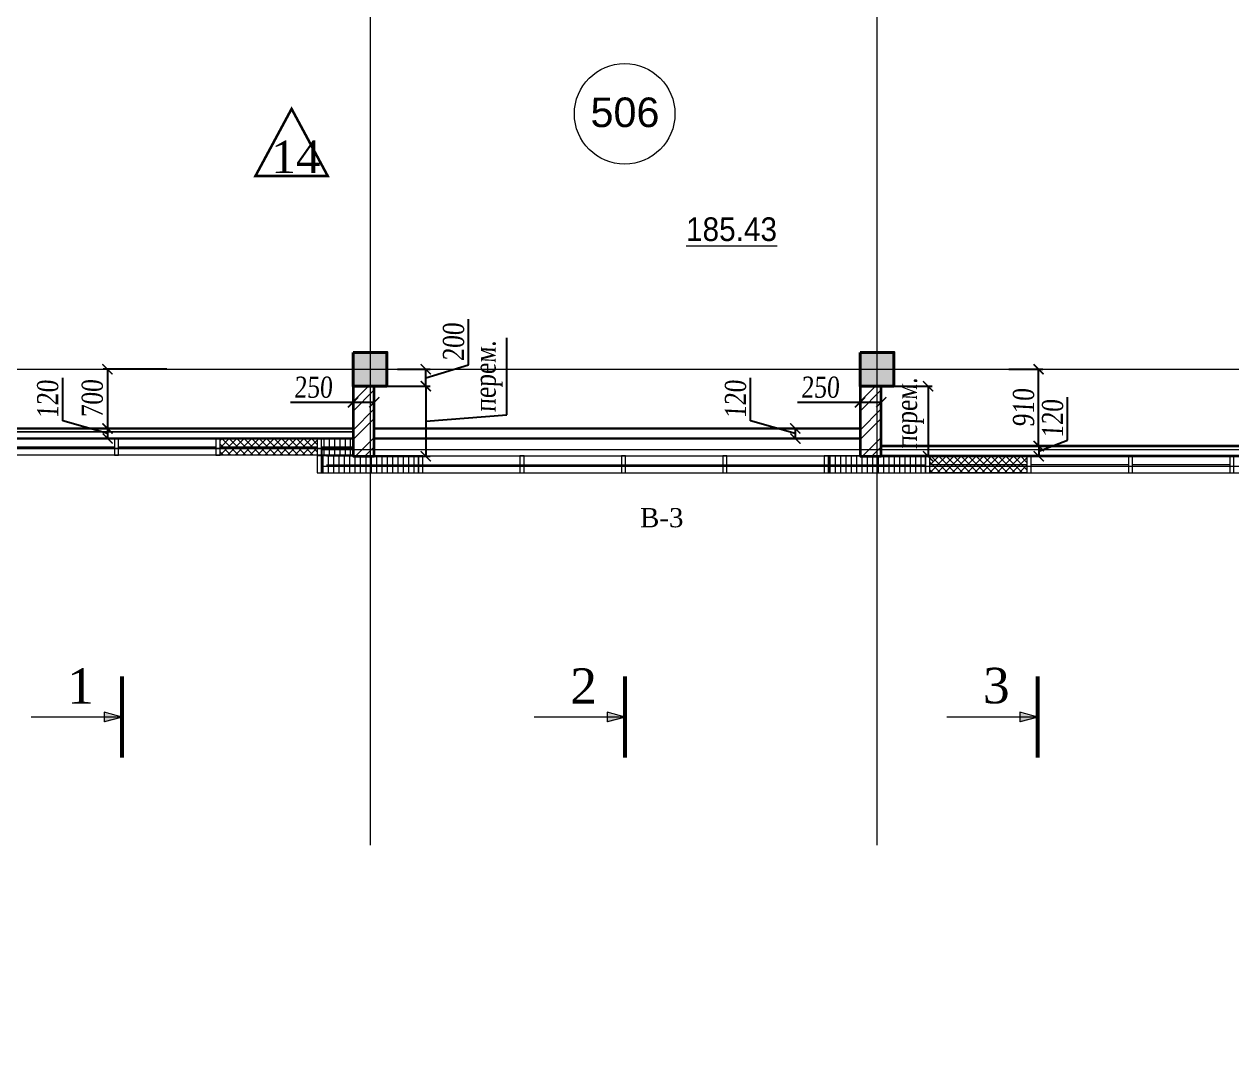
# Model space of a CAD drawing. Header units: inches. Extents: x -407541 to 6688123, y -998590 to 1205599.
# Drawn here: x 50810 to 65103, y 249971 to 262121 of the extents above; entities that cross this region are included whole.
import ezdxf

# ---------------------------------------------------------------- set-up
doc = ezdxf.new("R2010")
doc.units = ezdxf.units.IN
doc.header["$MEASUREMENT"] = 0
doc.linetypes.add('ACAD_ISO04W100', pattern=[30, 24, -3, 0, -3])
for name, color, linetype, lineweight in [('ведомость витражей', 224, 'Continuous', 13), ('ВИТРАЖ', 145, 'Continuous', 9), ('КИРПИЧ', 30, 'Continuous', 35), ('марки полов', 140, 'Continuous', 5), ('МОНОЛИТ', 5, 'Continuous', 40), ('Оси', 254, 'ACAD_ISO04W100', 5), ('площади', 40, 'Continuous', 9), ('размер внутр', 142, 'Continuous', 5), ('Текст', 7, 'Continuous', 18), ('Цоколь', 21, 'Continuous', 30), ('Штриховка', 7, 'Continuous', 9), ('Экспликацийа', 7, 'Continuous', 18)]:
    doc.layers.add(name, color=color, linetype=linetype, lineweight=lineweight)
doc.layers.add('РЕАЛЬНЫЙ ВИТРАЖ', color=120, linetype='Continuous', lineweight=5, plot=False)
doc.styles.get("Standard").update_dxf_attribs({"font": 'arial.ttf'})
doc.styles.add('style1', font='arial.ttf', dxfattribs={"width": 0.9, "height": 500})
doc.styles.add('STYLE2', font='times.ttf', dxfattribs={"width": 0.8, "oblique": 3})
doc.styles.add('Times', font='times.ttf')
doc.styles.add('стиль1', font='times.ttf')
doc.dimstyles.new('vnytren', dxfattribs={"dimtxt": 250, "dimasz": 120, "dimexe": 50, "dimexo": 0, "dimgap": 50, "dimtad": 1, "dimdec": 0, "dimzin": 0, "dimdsep": 46, "dimtxsty": 'STYLE2', "dimblk": 'ARCHTICK', "dimcen": 0, "dimadec": 0, "dimazin": 0, "dimtfac": 1, "dimtdec": 0, "dimtmove": 1, "dimatfit": 2, "dimldrblk": 'DOT', "dimfxl": 1, "dimtolj": 1, "dimtzin": 0, "dimarcsym": 0})

# ---------------------------------------------------------------- blocks, each defined once
blk = doc.blocks.new('_ARCHTICK')
at = {"color": 0, "linetype": 'ByBlock', "const_width": 0.15}
blk.add_lwpolyline([(-0.5, -0.5), (0.5, 0.5)], dxfattribs=at)
blk = doc.blocks.new('*D3535')
at = {"layer": 'размер внутр', "color": 0, "lineweight": -2, "transparency": 16777216}
for p, q in [((56521, 257498), (56521, 258408)), ((54703, 257837), (55614, 257837)), ((55564, 257837), (55564, 257007)), ((55564, 257422), (56521, 257498)), ((54703, 257007), (55614, 257007))]:
    blk.add_line(p, q, dxfattribs=at)
at = {"layer": 'размер внутр', "color": 0, "lineweight": -2, "transparency": 16777216, "xscale": 120, "yscale": 120, "zscale": 120}
for p, rotation in [((55564, 257837), 90), ((55564, 257007), 270)]:
    blk.add_blockref('_ARCHTICK', p, dxfattribs=dict(at, rotation=rotation))
at = {"layer": 'размер внутр', "color": 0, "transparency": 16777216, "insert": (56306, 257953), "char_height": 250, "attachment_point": 5, "rotation": 90, "style": 'STYLE2'}
blk.add_mtext('\\A1;{\\fTimes New Roman|b0|i0|c204|p18;перем.}', dxfattribs=at)
blk = doc.blocks.new('_Dot')
at = {"color": 0, "linetype": 'ByBlock', "lineweight": -2}
blk.add_line((-0.5, 0), (-1, 0), dxfattribs=at)
at = {"color": 0, "linetype": 'ByBlock', "const_width": 0.5}
blk.add_lwpolyline([(-0.25, 0, 1), (0.25, 0, 1)], format="xyb", close=True, dxfattribs=at)
blk = doc.blocks.new('*D1718')
at = {"layer": 'размер внутр', "color": 0, "lineweight": -2, "transparency": 16777216}
for p, q in [((56070, 258089), (56070, 258628)), ((55228, 258037), (55614, 258037)), ((55564, 257937), (56070, 258089)), ((55564, 257837), (55564, 258037)), ((54703, 257837), (55614, 257837))]:
    blk.add_line(p, q, dxfattribs=at)
at = {"layer": 'размер внутр', "color": 0, "lineweight": -2, "transparency": 16777216, "xscale": 120, "yscale": 120, "zscale": 120}
for p, rotation in [((55564, 258037), 90), ((55564, 257837), 270)]:
    blk.add_blockref('_ARCHTICK', p, dxfattribs=dict(at, rotation=rotation))
at = {"layer": 'размер внутр', "color": 0, "transparency": 16777216, "insert": (55893, 258359), "char_height": 250, "attachment_point": 5, "rotation": 90, "style": 'STYLE2'}
blk.add_mtext('\\A1;200', dxfattribs=at)
blk = doc.blocks.new('*D3153')
at = {"layer": 'размер внутр', "color": 0, "lineweight": -2, "transparency": 16777216}
for p, q in [((52500, 258037), (51746, 258037)), ((51796, 258037), (51796, 257337)), ((52500, 257337), (51746, 257337))]:
    blk.add_line(p, q, dxfattribs=at)
at = {"layer": 'размер внутр', "color": 0, "lineweight": -2, "transparency": 16777216, "xscale": 120, "yscale": 120, "zscale": 120}
for p, rotation in [((51796, 258037), 90), ((51796, 257337), 270)]:
    blk.add_blockref('_ARCHTICK', p, dxfattribs=dict(at, rotation=rotation))
at = {"layer": 'размер внутр', "color": 0, "transparency": 16777216, "insert": (51618, 257687), "char_height": 250, "attachment_point": 5, "rotation": 90, "style": 'STYLE2'}
blk.add_mtext('\\A1;700', dxfattribs=at)
blk = doc.blocks.new('*D3154')
at = {"layer": 'размер внутр', "color": 0, "lineweight": -2, "transparency": 16777216}
for p, q in [((51267, 257426), (51267, 257937)), ((51798, 257277), (51267, 257426)), ((51946, 257337), (51748, 257337)), ((51798, 257337), (51798, 257217)), ((51946, 257217), (51748, 257217))]:
    blk.add_line(p, q, dxfattribs=at)
at = {"layer": 'размер внутр', "color": 0, "lineweight": -2, "transparency": 16777216, "xscale": 120, "yscale": 120, "zscale": 120}
for p, rotation in [((51798, 257337), 90), ((51798, 257217), 270)]:
    blk.add_blockref('_ARCHTICK', p, dxfattribs=dict(at, rotation=rotation))
at = {"layer": 'размер внутр', "color": 0, "transparency": 16777216, "insert": (51090, 257682), "char_height": 250, "attachment_point": 5, "rotation": 90, "style": 'STYLE2'}
blk.add_mtext('\\A1;120', dxfattribs=at)
blk = doc.blocks.new('*D3155')
at = {"layer": 'размер внутр', "color": 0, "lineweight": -2, "transparency": 16777216}
for p, q in [((63160, 257196), (63160, 257707)), ((62818, 257067), (63160, 257196)), ((61911, 257127), (62868, 257127)), ((61911, 257007), (62868, 257007)), ((62818, 257127), (62818, 257007))]:
    blk.add_line(p, q, dxfattribs=at)
at = {"layer": 'размер внутр', "color": 0, "lineweight": -2, "transparency": 16777216, "xscale": 120, "yscale": 120, "zscale": 120}
for p, rotation in [((62818, 257127), 90), ((62818, 257007), 270)]:
    blk.add_blockref('_ARCHTICK', p, dxfattribs=dict(at, rotation=rotation))
at = {"layer": 'размер внутр', "color": 0, "transparency": 16777216, "insert": (62983, 257452), "char_height": 250, "attachment_point": 5, "rotation": 90, "style": 'STYLE2'}
blk.add_mtext('\\A1;120', dxfattribs=at)
blk = doc.blocks.new('*D3384')
at = {"layer": 'размер внутр', "color": 0, "lineweight": -2, "transparency": 16777216}
for p, q in [((60703, 257837), (61558, 257837)), ((61508, 257837), (61508, 257007)), ((60703, 257007), (61558, 257007))]:
    blk.add_line(p, q, dxfattribs=at)
at = {"layer": 'размер внутр', "color": 0, "lineweight": -2, "transparency": 16777216, "xscale": 120, "yscale": 120, "zscale": 120}
for p, rotation in [((61508, 257837), 90), ((61508, 257007), 270)]:
    blk.add_blockref('_ARCHTICK', p, dxfattribs=dict(at, rotation=rotation))
at = {"layer": 'размер внутр', "color": 0, "transparency": 16777216, "insert": (61293, 257515), "char_height": 250, "attachment_point": 5, "rotation": 90, "style": 'STYLE2'}
blk.add_mtext('\\A1;{\\fTimes New Roman|b0|i0|c204|p18;перем.}', dxfattribs=at)
blk = doc.blocks.new('*D3385')
at = {"layer": 'размер внутр', "color": 0, "lineweight": -2, "transparency": 16777216}
for p, q in [((62463, 258037), (62866, 258037)), ((62816, 257127), (62816, 258037)), ((62463, 257127), (62866, 257127))]:
    blk.add_line(p, q, dxfattribs=at)
at = {"layer": 'размер внутр', "color": 0, "lineweight": -2, "transparency": 16777216, "xscale": 120, "yscale": 120, "zscale": 120}
for p, rotation in [((62816, 258037), 90), ((62816, 257127), 270)]:
    blk.add_blockref('_ARCHTICK', p, dxfattribs=dict(at, rotation=rotation))
at = {"layer": 'размер внутр', "color": 0, "transparency": 16777216, "insert": (62639, 257582), "char_height": 250, "attachment_point": 5, "rotation": 90, "style": 'STYLE2'}
blk.add_mtext('\\A1;910', dxfattribs=at)
blk = doc.blocks.new('*D3396')
at = {"layer": 'размер внутр', "color": 0, "lineweight": -2, "transparency": 16777216}
for p, q in [((60703, 257837), (60703, 257596)), ((60953, 257837), (60953, 257596)), ((59962, 257646), (60703, 257646)), ((60703, 257646), (60953, 257646))]:
    blk.add_line(p, q, dxfattribs=at)
at = {"layer": 'размер внутр', "color": 0, "lineweight": -2, "transparency": 16777216, "xscale": 120, "yscale": 120, "zscale": 120, "rotation": 180}
blk.add_blockref('_ARCHTICK', (60703, 257646), dxfattribs=at)
at = {"layer": 'размер внутр', "color": 0, "lineweight": -2, "transparency": 16777216, "xscale": 120, "yscale": 120, "zscale": 120}
blk.add_blockref('_ARCHTICK', (60953, 257646), dxfattribs=at)
at = {"layer": 'размер внутр', "color": 0, "transparency": 16777216, "insert": (60231, 257823), "char_height": 250, "attachment_point": 5, "style": 'STYLE2'}
blk.add_mtext('\\A1;250', dxfattribs=at)
blk = doc.blocks.new('*D3397')
at = {"layer": 'размер внутр', "color": 0, "lineweight": -2, "transparency": 16777216}
for p, q in [((54703, 257837), (54703, 257596)), ((54953, 257837), (54953, 257596)), ((53962, 257646), (54703, 257646)), ((54703, 257646), (54953, 257646))]:
    blk.add_line(p, q, dxfattribs=at)
at = {"layer": 'размер внутр', "color": 0, "lineweight": -2, "transparency": 16777216, "xscale": 120, "yscale": 120, "zscale": 120, "rotation": 180}
blk.add_blockref('_ARCHTICK', (54703, 257646), dxfattribs=at)
at = {"layer": 'размер внутр', "color": 0, "lineweight": -2, "transparency": 16777216, "xscale": 120, "yscale": 120, "zscale": 120}
blk.add_blockref('_ARCHTICK', (54953, 257646), dxfattribs=at)
at = {"layer": 'размер внутр', "color": 0, "transparency": 16777216, "insert": (54231, 257823), "char_height": 250, "attachment_point": 5, "style": 'STYLE2'}
blk.add_mtext('\\A1;250', dxfattribs=at)
blk = doc.blocks.new('*D3402')
at = {"layer": 'размер внутр', "color": 0, "lineweight": -2, "transparency": 16777216}
for p, q in [((59407, 257426), (59407, 257937)), ((59937, 257277), (59407, 257426)), ((60086, 257337), (59887, 257337)), ((59937, 257337), (59937, 257217)), ((60086, 257217), (59887, 257217))]:
    blk.add_line(p, q, dxfattribs=at)
at = {"layer": 'размер внутр', "color": 0, "lineweight": -2, "transparency": 16777216, "xscale": 120, "yscale": 120, "zscale": 120}
for p, rotation in [((59937, 257337), 90), ((59937, 257217), 270)]:
    blk.add_blockref('_ARCHTICK', p, dxfattribs=dict(at, rotation=rotation))
at = {"layer": 'размер внутр', "color": 0, "transparency": 16777216, "insert": (59230, 257682), "char_height": 250, "attachment_point": 5, "rotation": 90, "style": 'STYLE2'}
blk.add_mtext('\\A1;120', dxfattribs=at)

msp = doc.modelspace()

# ---------------------------------------------------------------- hatches: boundary and pattern name
at = {"layer": 'ВИТРАЖ', "ltscale": 0.1}
h = msp.add_hatch(dxfattribs=at)
h.set_pattern_fill('ANSI37', color=256, scale=500, style=0)
h.set_pattern_definition([(45, (25351.076, 165337.01), (-44.194174, 44.194174), []), (135, (25351.076, 165337.01), (-44.194174, -44.194174), [])])
h.paths.add_polyline_path([(53128.2, 257220.7), (54278.2, 257220.7), (54278.2, 257020.7), (53128.2, 257020.7)])
h = msp.add_hatch(dxfattribs=at)
h.set_pattern_fill('ANSI31', color=256, scale=500, angle=45, style=0)
h.set_pattern_definition([(90, (-251575.956, -13933.06), (-62.5, 1e-14), [])])
h.paths.add_polyline_path([(54328.2, 257220.7), (54703.4, 257220.7), (54703.4, 257020.7), (54328.2, 257020.7)])
h = msp.add_hatch(dxfattribs=at)
h.set_pattern_fill('ANSI31', color=256, scale=20, angle=45, style=0)
h.set_pattern_definition([(90, (6452099.93, 1463958.394), (63.5, 1e-14), [])])
h.paths.add_polyline_path([(55478.2, 257010.7), (54328.2, 257010.7), (54328.2, 256810.7), (55478.2, 256810.9)])
h = msp.add_hatch(dxfattribs=at)
h.set_pattern_fill('ANSI31', color=256, scale=20, angle=45, style=0)
h.set_pattern_definition([(90, (6458099.93, 1463958.394), (63.5, 1e-14), [])])
h.paths.add_polyline_path([(61478.2, 257010.7), (60328.2, 257010.7), (60328.2, 256810.9), (61478.2, 256810.9)])
h = msp.add_hatch(dxfattribs=at)
h.set_pattern_fill('ANSI37', color=256, scale=500, style=0)
h.set_pattern_definition([(45, (33571.2, 165126.985), (-44.194174, 44.194174), []), (135, (33571.2, 165126.985), (-44.194174, -44.194174), [])])
h.paths.add_polyline_path([(61528.2, 257010.7), (62678.2, 257010.7), (62678.2, 256810.7), (61528.2, 256810.7)])
at = {"layer": 'Текст'}
h = msp.add_hatch(color=256, dxfattribs=at)
h.set_gradient(color2=(0, 0, 0), one_color=1)
h.paths.add_polyline_path([(51756.1, 253968.9), (51756.1, 253912.1), (51970, 253912.1)])
h.paths.add_polyline_path([(51970, 253912.1), (51756.1, 253912.1), (51756.1, 253855.3)])
h = msp.add_hatch(color=256, dxfattribs=at)
h.set_gradient(color2=(0, 0, 0), one_color=1)
h.paths.add_polyline_path([(57708.7, 253968.9), (57708.7, 253912.1), (57922.6, 253912.1)])
h.paths.add_polyline_path([(57922.6, 253912.1), (57708.7, 253912.1), (57708.7, 253855.3)])
h = msp.add_hatch(color=256, dxfattribs=at)
h.set_gradient(color2=(0, 0, 0), one_color=1)
h.paths.add_polyline_path([(62592.9, 253968.9), (62592.9, 253912.1), (62806.8, 253912.1)])
h.paths.add_polyline_path([(62806.8, 253912.1), (62592.9, 253912.1), (62592.9, 253855.3)])
at = {"layer": 'Штриховка'}
h = msp.add_hatch(dxfattribs=at)
h.set_pattern_fill('ANSI35', color=256, scale=25, style=0)
h.set_pattern_definition([(45, (-6764080.43, -624333.35), (-112.2532015, 112.2532015), []), (45, (-6763968.18, -624333.35), (-112.2532015, 112.2532015), [198.4375, -39.6875, 0, -39.6875])])
h.paths.add_polyline_path([(17203.4, 266637), (17603.4, 266637), (17603.4, 266237), (17203.4, 266237)])
h.paths.add_polyline_path([(20203.4, 266637), (20603.4, 266637), (20603.4, 266237), (20203.4, 266237)])
h.paths.add_polyline_path([(24073.4, 266637), (24473.4, 266637), (24473.4, 266237), (24073.4, 266237)])
h.paths.add_polyline_path([(17203.4, 261137), (17603.4, 261137), (17603.4, 260737), (17203.4, 260737)])
h.paths.add_polyline_path([(17203.4, 252637), (17603.4, 252637), (17603.4, 252237), (17203.4, 252237)])
h.paths.add_polyline_path([(17203.4, 249137), (17603.4, 249137), (17603.4, 248737), (17203.4, 248737)])
h.paths.add_polyline_path([(17203.4, 243137), (17603.4, 243137), (17603.4, 242737), (17203.4, 242737)])
h.paths.add_polyline_path([(17203.4, 237137), (17603.4, 237137), (17603.4, 236737), (17203.4, 236737)])
h.paths.add_polyline_path([(20203.4, 231137), (20603.4, 231137), (20603.4, 230737), (20203.4, 230737)])
h.paths.add_polyline_path([(20203.4, 237137), (20603.4, 237137), (20603.4, 236737), (20203.4, 236737)])
h.paths.add_polyline_path([(20203.4, 243137), (20603.4, 243137), (20603.4, 242737), (20203.4, 242737)])
h.paths.add_polyline_path([(20203.4, 249137), (20603.4, 249137), (20603.4, 248737), (20203.4, 248737)])
h.paths.add_polyline_path([(20203.4, 228037), (20603.4, 228037), (20603.4, 227637), (20203.4, 227637)])
h.paths.add_polyline_path([(20203.4, 219337), (20603.4, 219337), (20603.4, 218937), (20203.4, 218937)])
h.paths.add_polyline_path([(24703.4, 258237), (25103.4, 258237), (25103.4, 257837), (24703.4, 257837)])
h.paths.add_polyline_path([(30703.4, 263637), (31103.4, 263637), (31103.4, 263237), (30703.4, 263237)])
h.paths.add_polyline_path([(30703.4, 258237), (31103.4, 258237), (31103.4, 257837), (30703.4, 257837)])
h.paths.add_polyline_path([(36703.4, 263637), (37103.4, 263637), (37103.4, 263237), (36703.4, 263237)])
h.paths.add_polyline_path([(36703.4, 258237), (37103.4, 258237), (37103.4, 257837), (36703.4, 257837)])
h.paths.add_polyline_path([(42703.4, 263637), (43103.4, 263637), (43103.4, 263237), (42703.4, 263237)])
h.paths.add_polyline_path([(42703.4, 258237), (43103.4, 258237), (43103.4, 257837), (42703.4, 257837)])
h.paths.add_polyline_path([(48703.4, 258237), (49103.4, 258237), (49103.4, 257837), (48703.4, 257837)])
h.paths.add_polyline_path([(54703.4, 263637), (55103.4, 263637), (55103.4, 263237), (54703.4, 263237)])
h.paths.add_polyline_path([(54703.4, 258237), (55103.4, 258237), (55103.4, 257837), (54703.4, 257837)])
h.paths.add_polyline_path([(60703.4, 263637), (61103.4, 263637), (61103.4, 263237), (60703.4, 263237)])
h.paths.add_polyline_path([(60703.4, 258237), (61103.4, 258237), (61103.4, 257837), (60703.4, 257837)])
h.paths.add_polyline_path([(66703.4, 263637), (67103.4, 263637), (67103.4, 263237), (66703.4, 263237)])
h.paths.add_polyline_path([(66703.4, 258237), (67103.4, 258237), (67103.4, 257837), (66703.4, 257837)])
h.paths.add_polyline_path([(72703.4, 258237), (73103.4, 258237), (73103.4, 257837), (72703.4, 257837)])
h.paths.add_polyline_path([(78703.4, 263637), (79103.4, 263637), (79103.4, 263237), (78703.4, 263237)])
h.paths.add_polyline_path([(78703.4, 258237), (79103.4, 258237), (79103.4, 257837), (78703.4, 257837)])
h.paths.add_polyline_path([(84703.4, 263637), (85103.4, 263637), (85103.4, 263237), (84703.4, 263237)])
h.paths.add_polyline_path([(84703.4, 258237), (85103.4, 258237), (85103.4, 257837), (84703.4, 257837)])
h.paths.add_polyline_path([(90703.4, 258237), (91103.4, 258237), (91103.4, 257837), (90703.4, 257837)])
h.paths.add_polyline_path([(30703.4, 272037), (31103.4, 272037), (31103.4, 271637), (30703.4, 271637)])
h.paths.add_polyline_path([(36703.4, 272037), (37103.4, 272037), (37103.4, 271637), (36703.4, 271637)])
h.paths.add_polyline_path([(42703.4, 272037), (43103.4, 272037), (43103.4, 271637), (42703.4, 271637)])
h.paths.add_polyline_path([(54703.4, 272037), (55103.4, 272037), (55103.4, 271637), (54703.4, 271637)])
h.paths.add_polyline_path([(60703.4, 272037), (61103.4, 272037), (61103.4, 271637), (60703.4, 271637)])
h.paths.add_polyline_path([(66703.4, 272037), (67103.4, 272037), (67103.4, 271637), (66703.4, 271637)])
h.paths.add_polyline_path([(78703.4, 272037), (79103.4, 272037), (79103.4, 271637), (78703.4, 271637)])
h.paths.add_polyline_path([(84703.4, 272037), (85103.4, 272037), (85103.4, 271637), (84703.4, 271637)])
h.paths.add_polyline_path([(91333.4, 266637), (91733.4, 266637), (91733.4, 266237), (91333.4, 266237)])
h.paths.add_polyline_path([(95203.4, 266637), (95603.4, 266637), (95603.4, 266237), (95203.4, 266237)])
h.paths.add_polyline_path([(91333.4, 261137), (91733.4, 261137), (91733.4, 260737), (91333.4, 260737)])
h.paths.add_polyline_path([(95203.4, 261137), (95603.4, 261137), (95603.4, 260737), (95203.4, 260737)])
h.paths.add_polyline_path([(17203.4, 219337), (17603.4, 219337), (17603.4, 218937), (17203.4, 218937)])
h.paths.add_polyline_path([(12103.4, 219337), (12503.4, 219337), (12503.4, 218937), (12103.4, 218937)])
h.paths.add_polyline_path([(8503.4, 222937), (8903.4, 222937), (8903.4, 222537), (8503.4, 222537)])
h.paths.add_polyline_path([(8503.4, 228037), (8903.4, 228037), (8903.4, 227637), (8503.4, 227637)])
h.paths.add_polyline_path([(10603.4, 237137), (11003.4, 237137), (11003.4, 236737), (10603.4, 236737)])
h.paths.add_polyline_path([(10603.4, 243137), (11003.4, 243137), (11003.4, 242737), (10603.4, 242737)])
h.paths.add_polyline_path([(10603.4, 249137), (11003.4, 249137), (11003.4, 248737), (10603.4, 248737)])
h.paths.add_polyline_path([(26803.4, 237137), (27203.4, 237137), (27203.4, 236737), (26803.4, 236737)])
h.paths.add_polyline_path([(26803.4, 243137), (27203.4, 243137), (27203.4, 242737), (26803.4, 242737)])
h.paths.add_polyline_path([(26803.4, 249137), (27203.4, 249137), (27203.4, 248737), (26803.4, 248737)])
h.paths.add_polyline_path([(25303.4, 219337), (25703.4, 219337), (25703.4, 218937), (25303.4, 218937)])
h.paths.add_polyline_path([(28903.4, 222937), (29303.4, 222937), (29303.4, 222537), (28903.4, 222537)])
h.paths.add_polyline_path([(28903.4, 228037), (29303.4, 228037), (29303.4, 227637), (28903.4, 227637)])
h.paths.add_polyline_path([(26803.4, 231137), (27203.4, 231137), (27203.4, 230737), (26803.4, 230737)])
h.paths.add_polyline_path([(26803.4, 228037), (27203.4, 228037), (27203.4, 227637), (26803.4, 227637)])
h.paths.add_polyline_path([(95203.4, 243137), (95603.4, 243137), (95603.4, 242737), (95203.4, 242737)])
h.paths.add_polyline_path([(95203.4, 237137), (95603.4, 237137), (95603.4, 236737), (95203.4, 236737)])
h.paths.add_polyline_path([(98203.4, 231137), (98603.4, 231137), (98603.4, 230737), (98203.4, 230737)])
h.paths.add_polyline_path([(98203.4, 237137), (98603.4, 237137), (98603.4, 236737), (98203.4, 236737)])
h.paths.add_polyline_path([(98203.4, 243137), (98603.4, 243137), (98603.4, 242737), (98203.4, 242737)])
h.paths.add_polyline_path([(98203.4, 249137), (98603.4, 249137), (98603.4, 248737), (98203.4, 248737)])
h.paths.add_polyline_path([(98203.4, 222937), (98603.4, 222937), (98603.4, 222537), (98203.4, 222537)])
h.paths.add_polyline_path([(98203.4, 219337), (98603.4, 219337), (98603.4, 218937), (98203.4, 218937)])
h.paths.add_polyline_path([(95203.4, 222937), (95603.4, 222937), (95603.4, 222537), (95203.4, 222537)])
h.paths.add_polyline_path([(95203.4, 219337), (95603.4, 219337), (95603.4, 218937), (95203.4, 218937)])
h.paths.add_polyline_path([(90103.4, 219337), (90503.4, 219337), (90503.4, 218937), (90103.4, 218937)])
h.paths.add_polyline_path([(86503.4, 222937), (86903.4, 222937), (86903.4, 222537), (86503.4, 222537)])
h.paths.add_polyline_path([(86503.4, 228037), (86903.4, 228037), (86903.4, 227637), (86503.4, 227637)])
h.paths.add_polyline_path([(88603.4, 237137), (89003.4, 237137), (89003.4, 236737), (88603.4, 236737)])
h.paths.add_polyline_path([(88603.4, 243137), (89003.4, 243137), (89003.4, 242737), (88603.4, 242737)])
h.paths.add_polyline_path([(104803.4, 237137), (105203.4, 237137), (105203.4, 236737), (104803.4, 236737)])
h.paths.add_polyline_path([(104803.4, 243137), (105203.4, 243137), (105203.4, 242737), (104803.4, 242737)])
h.paths.add_polyline_path([(104803.4, 249137), (105203.4, 249137), (105203.4, 248737), (104803.4, 248737)])
h.paths.add_polyline_path([(103303.4, 219337), (103703.4, 219337), (103703.4, 218937), (103303.4, 218937)])
h.paths.add_polyline_path([(106903.4, 222937), (107303.4, 222937), (107303.4, 222537), (106903.4, 222537)])
h.paths.add_polyline_path([(104803.4, 231137), (105203.4, 231137), (105203.4, 230737), (104803.4, 230737)])
h.paths.add_polyline_path([(176603.4, 266637), (176203.4, 266637), (176203.4, 266237), (176603.4, 266237)])
h.paths.add_polyline_path([(173603.4, 266637), (173203.4, 266637), (173203.4, 266237), (173603.4, 266237)])
h.paths.add_polyline_path([(169733.4, 266637), (169333.4, 266637), (169333.4, 266237), (169733.4, 266237)])
h.paths.add_polyline_path([(176603.4, 261137), (176203.4, 261137), (176203.4, 260737), (176603.4, 260737)])
h.paths.add_polyline_path([(176603.4, 252637), (176203.4, 252637), (176203.4, 252237), (176603.4, 252237)])
h.paths.add_polyline_path([(176603.4, 249137), (176203.4, 249137), (176203.4, 248737), (176603.4, 248737)])
h.paths.add_polyline_path([(176603.4, 243137), (176203.4, 243137), (176203.4, 242737), (176603.4, 242737)])
h.paths.add_polyline_path([(176603.4, 237137), (176203.4, 237137), (176203.4, 236737), (176603.4, 236737)])
h.paths.add_polyline_path([(173603.4, 231137), (173203.4, 231137), (173203.4, 230737), (173603.4, 230737)])
h.paths.add_polyline_path([(173603.4, 237137), (173203.4, 237137), (173203.4, 236737), (173603.4, 236737)])
h.paths.add_polyline_path([(173603.4, 243137), (173203.4, 243137), (173203.4, 242737), (173603.4, 242737)])
h.paths.add_polyline_path([(173603.4, 249137), (173203.4, 249137), (173203.4, 248737), (173603.4, 248737)])
h.paths.add_polyline_path([(173603.4, 228037), (173203.4, 228037), (173203.4, 227637), (173603.4, 227637)])
h.paths.add_polyline_path([(173603.4, 222937), (173203.4, 222937), (173203.4, 222537), (173603.4, 222537)])
h.paths.add_polyline_path([(173603.4, 219337), (173203.4, 219337), (173203.4, 218937), (173603.4, 218937)])
h.paths.add_polyline_path([(169103.4, 258237), (168703.4, 258237), (168703.4, 257837), (169103.4, 257837)])
h.paths.add_polyline_path([(163103.4, 263637), (162703.4, 263637), (162703.4, 263237), (163103.4, 263237)])
h.paths.add_polyline_path([(163103.4, 258237), (162703.4, 258237), (162703.4, 257837), (163103.4, 257837)])
h.paths.add_polyline_path([(157103.4, 263637), (156703.4, 263637), (156703.4, 263237), (157103.4, 263237)])
h.paths.add_polyline_path([(157103.4, 258237), (156703.4, 258237), (156703.4, 257837), (157103.4, 257837)])
h.paths.add_polyline_path([(151103.4, 263637), (150703.4, 263637), (150703.4, 263237), (151103.4, 263237)])
h.paths.add_polyline_path([(151103.4, 258237), (150703.4, 258237), (150703.4, 257837), (151103.4, 257837)])
h.paths.add_polyline_path([(145103.4, 258237), (144703.4, 258237), (144703.4, 257837), (145103.4, 257837)])
h.paths.add_polyline_path([(139103.4, 263637), (138703.4, 263637), (138703.4, 263237), (139103.4, 263237)])
h.paths.add_polyline_path([(139103.4, 258237), (138703.4, 258237), (138703.4, 257837), (139103.4, 257837)])
h.paths.add_polyline_path([(133103.4, 263637), (132703.4, 263637), (132703.4, 263237), (133103.4, 263237)])
h.paths.add_polyline_path([(133103.4, 258237), (132703.4, 258237), (132703.4, 257837), (133103.4, 257837)])
h.paths.add_polyline_path([(127103.4, 263637), (126703.4, 263637), (126703.4, 263237), (127103.4, 263237)])
h.paths.add_polyline_path([(127103.4, 258237), (126703.4, 258237), (126703.4, 257837), (127103.4, 257837)])
h.paths.add_polyline_path([(121103.4, 258237), (120703.4, 258237), (120703.4, 257837), (121103.4, 257837)])
h.paths.add_polyline_path([(115103.4, 263637), (114703.4, 263637), (114703.4, 263237), (115103.4, 263237)])
h.paths.add_polyline_path([(115103.4, 258237), (114703.4, 258237), (114703.4, 257837), (115103.4, 257837)])
h.paths.add_polyline_path([(109103.4, 263637), (108703.4, 263637), (108703.4, 263237), (109103.4, 263237)])
h.paths.add_polyline_path([(109103.4, 258237), (108703.4, 258237), (108703.4, 257837), (109103.4, 257837)])
h.paths.add_polyline_path([(103103.4, 258237), (102703.4, 258237), (102703.4, 257837), (103103.4, 257837)])
h.paths.add_polyline_path([(163103.4, 272037), (162703.4, 272037), (162703.4, 271637), (163103.4, 271637)])
h.paths.add_polyline_path([(157103.4, 272037), (156703.4, 272037), (156703.4, 271637), (157103.4, 271637)])
h.paths.add_polyline_path([(151103.4, 272037), (150703.4, 272037), (150703.4, 271637), (151103.4, 271637)])
h.paths.add_polyline_path([(139103.4, 272037), (138703.4, 272037), (138703.4, 271637), (139103.4, 271637)])
h.paths.add_polyline_path([(133103.4, 272037), (132703.4, 272037), (132703.4, 271637), (133103.4, 271637)])
h.paths.add_polyline_path([(127103.4, 272037), (126703.4, 272037), (126703.4, 271637), (127103.4, 271637)])
h.paths.add_polyline_path([(115103.4, 272037), (114703.4, 272037), (114703.4, 271637), (115103.4, 271637)])
h.paths.add_polyline_path([(109103.4, 272037), (108703.4, 272037), (108703.4, 271637), (109103.4, 271637)])
h.paths.add_polyline_path([(102473.4, 266637), (102073.4, 266637), (102073.4, 266237), (102473.4, 266237)])
h.paths.add_polyline_path([(98603.4, 266637), (98203.4, 266637), (98203.4, 266237), (98603.4, 266237)])
h.paths.add_polyline_path([(176603.4, 222937), (176203.4, 222937), (176203.4, 222537), (176603.4, 222537)])
h.paths.add_polyline_path([(176603.4, 219337), (176203.4, 219337), (176203.4, 218937), (176603.4, 218937)])
h.paths.add_polyline_path([(181703.4, 219337), (181303.4, 219337), (181303.4, 218937), (181703.4, 218937)])
h.paths.add_polyline_path([(185303.4, 222937), (184903.4, 222937), (184903.4, 222537), (185303.4, 222537)])
h.paths.add_polyline_path([(185303.4, 228037), (184903.4, 228037), (184903.4, 227637), (185303.4, 227637)])
h.paths.add_polyline_path([(183203.4, 237137), (182803.4, 237137), (182803.4, 236737), (183203.4, 236737)])
h.paths.add_polyline_path([(183203.4, 243137), (182803.4, 243137), (182803.4, 242737), (183203.4, 242737)])
h.paths.add_polyline_path([(183203.4, 249137), (182803.4, 249137), (182803.4, 248737), (183203.4, 248737)])
h.paths.add_polyline_path([(167003.4, 237137), (166603.4, 237137), (166603.4, 236737), (167003.4, 236737)])
h.paths.add_polyline_path([(167003.4, 243137), (166603.4, 243137), (166603.4, 242737), (167003.4, 242737)])
h.paths.add_polyline_path([(167003.4, 249137), (166603.4, 249137), (166603.4, 248737), (167003.4, 248737)])
h.paths.add_polyline_path([(168503.4, 219337), (168103.4, 219337), (168103.4, 218937), (168503.4, 218937)])
h.paths.add_polyline_path([(164903.4, 222937), (164503.4, 222937), (164503.4, 222537), (164903.4, 222537)])
h.paths.add_polyline_path([(164903.4, 228037), (164503.4, 228037), (164503.4, 227637), (164903.4, 227637)])
h.paths.add_polyline_path([(167003.4, 231137), (166603.4, 231137), (166603.4, 230737), (167003.4, 230737)])
h.paths.add_polyline_path([(167003.4, 228037), (166603.4, 228037), (166603.4, 227637), (167003.4, 227637)])
h.paths.add_polyline_path([(91333.4, 258237), (91733.4, 258237), (91733.4, 257837), (91333.4, 257837)])
h.paths.add_polyline_path([(95203.4, 258237), (95603.4, 258237), (95603.4, 257837), (95203.4, 257837)])
h.paths.add_polyline_path([(180703.4, 261137), (180303.4, 261137), (180303.4, 260737), (180703.4, 260737)])
h.paths.add_polyline_path([(180703.4, 252637), (180303.4, 252637), (180303.4, 252237), (180703.4, 252237)])
h.paths.add_polyline_path([(13103.4, 261137), (13503.4, 261137), (13503.4, 260737), (13103.4, 260737)])
h.paths.add_polyline_path([(13103.4, 252637), (13503.4, 252637), (13503.4, 252237), (13103.4, 252237)])
h.paths.add_polyline_path([(17203.4, 258237), (17603.4, 258237), (17603.4, 257837), (17203.4, 257837)])
h.paths.add_polyline_path([(13103.4, 258237), (13503.4, 258237), (13503.4, 257837), (13103.4, 257837)])
h.paths.add_polyline_path([(176603.4, 258237), (176203.4, 258237), (176203.4, 257837), (176603.4, 257837)])
h.paths.add_polyline_path([(180703.4, 258237), (180303.4, 258237), (180303.4, 257837), (180703.4, 257837)])
h.paths.add_polyline_path([(98203.4, 228037), (98603.4, 228037), (98603.4, 227637), (98203.4, 227637)])
h.paths.add_polyline_path([(104803.4, 228037), (105203.4, 228037), (105203.4, 227637), (104803.4, 227637)])
h.paths.add_polyline_path([(106903.4, 228037), (107303.4, 228037), (107303.4, 227637), (106903.4, 227637)])
h.paths.add_polyline_path([(17603.4, 222922), (17203.4, 222922), (17203.4, 222537), (17603.4, 222537)])
h.paths.add_polyline_path([(20603.4, 222922), (20203.4, 222922), (20203.4, 222537), (20603.4, 222537)])
h = msp.add_hatch(dxfattribs=at)
h.set_pattern_fill('ANSI32', color=256, scale=25, style=0)
h.set_pattern_definition([(45, (-6770080.34, -624333.1), (-168.379802, 168.379802), []), (45, (-6769968.1, -624333.1), (-168.379802, 168.379802), [])])
h.paths.add_polyline_path([(54953.4, 257837.2), (54703.4, 257837.2), (54703.4, 257007.2), (54953.4, 257007.2)])
h = msp.add_hatch(dxfattribs=at)
h.set_pattern_fill('ANSI32', color=256, scale=25, style=0)
h.set_pattern_definition([(45, (-6764080.43, -624333.1), (-168.379802, 168.379802), []), (45, (-6763968.18, -624333.1), (-168.379802, 168.379802), [])])
h.paths.add_polyline_path([(60953.3, 257837.2), (60703.3, 257837.2), (60703.3, 257007.2), (60953.3, 257007.2)])

# ---------------------------------------------------------------- linework, layer by layer
at = {"lineweight": 53}
for p, q in [((51970, 253441.7), (51970, 254400.1)), ((57922.6, 253441.7), (57922.6, 254400.1)), ((62806.8, 253441.7), (62806.8, 254400.1))]:
    msp.add_line(p, q, dxfattribs=at)
at = {"layer": 'ВИТРАЖ', "ltscale": 0.1}
for p, q in [((54953.4, 257337.2), (60705.6, 257337.2)), ((54703.4, 257220.7), (48363.2, 257220.7)), ((54703.4, 257217.2), (48363.2, 257217.2)), ((54703.4, 257020.7), (48363.2, 257020.7)), ((54388.4, 257010.7), (67443.2, 257010.7)), ((54388.4, 256907.2), (61476.2, 256907.2)), ((61528.2, 256910.7), (62678.2, 256910.7)), ((62728.2, 256910.7), (63878.3, 256910.7)), ((63928.3, 256910.7), (65078.2, 256910.7)), ((54388.4, 256810.7), (67443.2, 256810.7))]:
    msp.add_line(p, q, dxfattribs=at)
at = {"layer": 'ВИТРАЖ'}
for p, q in [((50728.2, 257120.8), (51878.2, 257120.8)), ((51928.2, 257120.8), (53078.2, 257120.8)), ((53128.2, 257120.8), (54278.2, 257120.8)), ((54328.2, 257120.8), (54703.4, 257120.8))]:
    msp.add_line(p, q, dxfattribs=at)
for points in [[(51928.2, 257220.7), (51878.2, 257220.7), (51878.2, 257020.7), (51928.2, 257020.7)], [(53128.2, 257220.7), (53078.2, 257220.7), (53078.2, 257020.7), (53128.2, 257020.7)], [(53128.2, 257220.7), (54278.2, 257220.7), (54278.2, 257020.7), (53128.2, 257020.7)], [(54328.2, 257220.7), (54278.2, 257220.7), (54278.2, 257020.7), (54328.2, 257020.7)], [(54328.2, 257220.7), (54703.4, 257220.7), (54703.4, 257020.7), (54328.2, 257020.7)], [(54328.2, 257010.7), (54278.2, 257010.7), (54278.2, 256810.7), (54328.2, 256810.7)], [(55528.2, 257010.7), (55478.2, 257010.7), (55478.2, 256810.7), (55528.2, 256810.7)], [(56728.2, 257010.7), (56678.2, 257010.7), (56678.2, 256810.7), (56728.2, 256810.7)], [(57928.2, 257010.7), (57878.2, 257010.7), (57878.2, 256810.7), (57928.2, 256810.7)], [(59128.2, 257010.7), (59078.2, 257010.7), (59078.2, 256810.7), (59128.2, 256810.7)], [(60328.2, 257010.7), (60278.2, 257010.7), (60278.2, 256810.7), (60328.2, 256810.7)], [(61528.2, 257010.7), (61478.2, 257010.7), (61478.2, 256810.7), (61528.2, 256810.7)], [(61528.2, 257010.7), (62678.2, 257010.7), (62678.2, 256810.7), (61528.2, 256810.7)], [(62728.2, 257010.7), (62678.2, 257010.7), (62678.2, 256810.7), (62728.2, 256810.7)], [(63928.3, 257010.7), (63878.3, 257010.7), (63878.3, 256810.7), (63928.3, 256810.7)], [(65128.2, 257010.7), (65078.2, 257010.7), (65078.2, 256810.7), (65128.2, 256810.7)]]:
    msp.add_lwpolyline(points, close=True, dxfattribs=at)
at = {"layer": 'ВИТРАЖ', "ltscale": 0.1}
for points in [[(55478.2, 257010.7), (54328.2, 257010.7), (54328.2, 256810.7), (55478.2, 256810.9)], [(61478.2, 257010.7), (60328.2, 257010.7), (60328.2, 256810.9), (61478.2, 256810.9)]]:
    msp.add_lwpolyline(points, close=True, dxfattribs=at)
at = {"layer": 'КИРПИЧ'}
for points in [[(54953.4, 257837.2), (54703.4, 257837.2), (54703.4, 257007.2), (54953.4, 257007.2)], [(60953.3, 257837.2), (60703.3, 257837.2), (60703.3, 257007.2), (60953.3, 257007.2)]]:
    msp.add_lwpolyline(points, close=True, dxfattribs=at)
at = {"layer": 'марки полов', "const_width": 30}
msp.add_lwpolyline([(53547.7, 260324.3), (53975.2, 261118.8), (54402.7, 260324.3)], close=True, dxfattribs=at)
at = {"layer": 'МОНОЛИТ'}
for points in [[(54703.4, 258237.2), (55103.4, 258237.2), (55103.4, 257837.2), (54703.4, 257837.2)], [(60703.4, 258237.2), (61103.4, 258237.2), (61103.4, 257837.2), (60703.4, 257837.2)]]:
    msp.add_lwpolyline(points, close=True, dxfattribs=at)
at = {"layer": 'Оси', "ltscale": 0.3}
for p, q in [((54903.2, 278737.2), (54903.2, 252403)), ((60903.2, 278737.2), (60903.2, 252403)), ((1503.2, 258037.2), (192303.2, 258037.2))]:
    msp.add_line(p, q, dxfattribs=at)
at = {"layer": 'РЕАЛЬНЫЙ ВИТРАЖ'}
for points in [[(48340.3, 257300.7), (54703.4, 257300.7), (54703.4, 257100.7), (48340.3, 257100.7)], [(48340.3, 257297.2), (54703.4, 257297.2), (54703.4, 257097.2), (48340.3, 257097.2)], [(54338.4, 257087.2), (67468.2, 257087.2), (67468.2, 256887.2), (54338.4, 256887.2)]]:
    msp.add_lwpolyline(points, close=True, dxfattribs=at)
at = {"layer": 'Текст'}
for p, q in [((51970, 253920.9), (50891.9, 253920.9)), ((51970, 253920.9), (51756.1, 253977.6)), ((51756.1, 253977.6), (51756.1, 253864.1)), ((51970, 253920.9), (51756.1, 253864.1)), ((57922.6, 253920.9), (56844.6, 253920.9)), ((57922.6, 253920.9), (57708.7, 253977.6)), ((57708.7, 253977.6), (57708.7, 253864.1)), ((57922.6, 253920.9), (57708.7, 253864.1)), ((62806.8, 253920.9), (61728.8, 253920.9)), ((62806.8, 253920.9), (62592.9, 253977.6)), ((62592.9, 253977.6), (62592.9, 253864.1)), ((62806.8, 253920.9), (62592.9, 253864.1))]:
    msp.add_line(p, q, dxfattribs=at)
at = {"layer": 'Цоколь'}
for points in [[(48953.3, 257217.2), (48953.3, 257337.2), (54703.4, 257337.2), (54703.3, 257217.2), (48953.3, 257217.2)], [(66853.3, 257010.7), (66853.3, 257130.7), (60953.2, 257130.7), (60953.2, 257010.7), (66853.3, 257010.7)], [(66853.3, 257007.2), (66853.3, 257127.2), (60953.2, 257127.2), (60953.2, 257007.2), (66853.3, 257007.2)]]:
    msp.add_lwpolyline(points, dxfattribs=at)
msp.add_lwpolyline([(54953.4, 257217.2), (60705.6, 257217.2), (60705.6, 257337.2), (54953.4, 257337.2)], close=True, dxfattribs=at)
at = {"layer": 'Экспликацийа'}
msp.add_circle((57917.1, 261059.3), 595, dxfattribs=at)

# ---------------------------------------------------------------- texts
at = {"layer": 'ведомость витражей', "style": 'Times'}
msp.add_text('В-3', height=226.8, rotation=0, dxfattribs=at).set_placement((58099.3, 256167.5))
at = {"layer": 'марки полов', "insert": (53736.1, 260742.4), "char_height": 385, "width": 645.369, "attachment_point": 1, "style": 'стиль1'}
msp.add_mtext('14', dxfattribs=at)
at = {"layer": 'площади', "insert": (58643.5, 259834.4), "char_height": 280, "width": 1499.075, "attachment_point": 1, "style": 'style1'}
msp.add_mtext('{\\L185.43}', dxfattribs=at)
at = {"layer": 'Текст', "char_height": 420, "width": 31148.55, "attachment_point": 7}
for s, insert in [('{\\fTimes New Roman|b0|i0|c204|p18;1}', (51319.8, 254078)), ('{\\fTimes New Roman|b0|i0|c204|p18;2}', (57272.5, 254078)), ('{\\fTimes New Roman|b0|i0|c204|p18;3}', (62156.7, 254078))]:
    msp.add_mtext(s, dxfattribs=dict(at, insert=insert))
at = {"layer": 'Экспликацийа', "insert": (58328.7, 260897.7), "char_height": 350, "width": 4589.447, "attachment_point": 9}
msp.add_mtext('{\\fArial|b0|i0|c204|p34;506}', dxfattribs=at)

# ---------------------------------------------------------------- dimensions: what is measured, and where the dimension line sits
at = {"layer": 'размер внутр'}
for base, p1, p2, picture, middle in [((55564, 258037.2), (54703.4, 257837.2), (55228.4, 258037.2), '*D1718', (55893.3, 258139.2)), ((51796, 257337.2), (52500, 258037.2), (52500, 257337.2), '*D3153', (51618.4, 257687.2)), ((62816.5, 258037.2), (62463.4, 257127.2), (62463.4, 258037.2), '*D3385', (62639, 257582.2))]:
    dim = msp.add_linear_dim(base=base, p1=p1, p2=p2, angle=90, dimstyle='vnytren', dxfattribs=at)
    dim.commit()
    dim.dimension.update_dxf_attribs({"geometry": picture, "text_midpoint": middle})
for base, p1, p2, picture, middle in [((55564, 257007.2), (54703.4, 257837.2), (54703.4, 257007.2), '*D3535', (56520.6, 257547.7)), ((61507.5, 257007.2), (60703.3, 257837.2), (60703.3, 257007.2), '*D3384', (61507.5, 257515.2))]:
    dim = msp.add_linear_dim(base=base, p1=p1, p2=p2, angle=90, text='{\\fTimes New Roman|b0|i0|c204|p18;перем.}', dimstyle='vnytren', dxfattribs=at)
    dim.commit()
    dim.dimension.update_dxf_attribs({"geometry": picture, "text_midpoint": middle, "dimtype": 160})
for base, p1, p2, picture, middle in [((51797.5, 257217.2), (51946.2, 257337.2), (51946.2, 257217.2), '*D3154', (51267.5, 257476.3)), ((59936.9, 257217.2), (60085.6, 257337.2), (60085.6, 257217.2), '*D3402', (59406.8, 257476.3)), ((62818.2, 257007.2), (61911.3, 257127.2), (61911.3, 257007.2), '*D3155', (63159.7, 257246.3))]:
    dim = msp.add_linear_dim(base=base, p1=p1, p2=p2, angle=90, dimstyle='vnytren', dxfattribs=at)
    dim.commit()
    dim.dimension.update_dxf_attribs({"geometry": picture, "text_midpoint": middle, "dimtype": 160})
for base, p1, p2, picture, middle in [((54953.4, 257645.8), (54703.4, 257837.2), (54953.4, 257837.2), '*D3397', (54231.3, 257565.8)), ((60953.3, 257645.8), (60703.3, 257837.2), (60953.3, 257837.2), '*D3396', (60231.3, 257565.8))]:
    dim = msp.add_linear_dim(base=base, p1=p1, p2=p2, dimstyle='vnytren', dxfattribs=at)
    dim.commit()
    dim.dimension.update_dxf_attribs({"geometry": picture, "text_midpoint": middle, "dimtype": 160})

doc.saveas('drawing.dxf')
